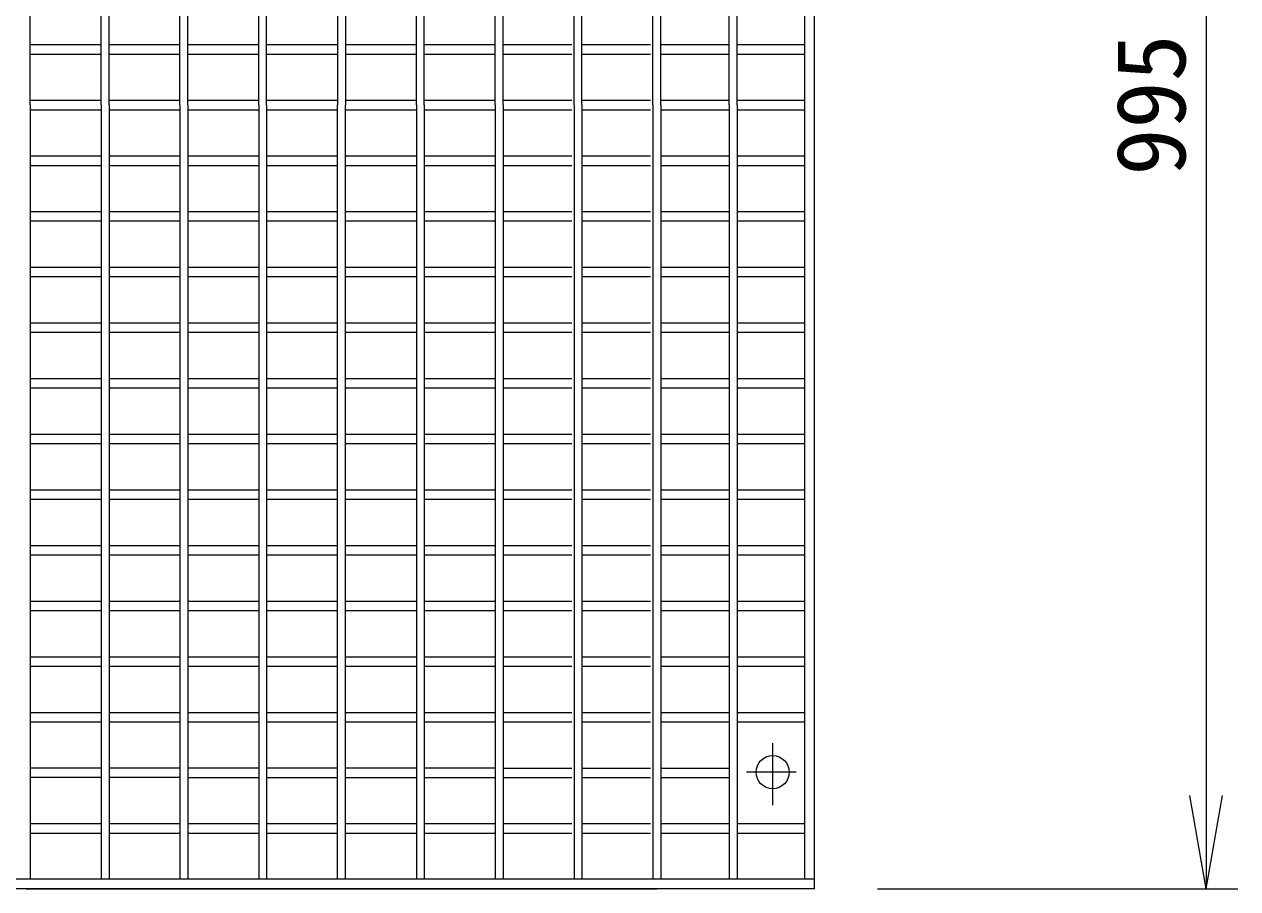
# Model space of a CAD drawing. Units: millimetres, scale not verified. Extents: x -9827 to 17627, y 1244 to 12720.
# Drawn here: x 6224 to 6994, y 4764 to 5313 of the extents above; entities that cross this region are included whole.
import ezdxf
from ezdxf.enums import TextEntityAlignment as Align

# ---------------------------------------------------------------- set-up
doc = ezdxf.new("R2010")
doc.units = ezdxf.units.MM
doc.header["$LTSCALE"] = 20
doc.layers.add('Layer1', color=4, linetype='Continuous', lineweight=18)
doc.styles.add('ＭＳ ゴシック-5.0-0.0', font='')
doc.styles.get('ＭＳ ゴシック-5.0-0.0').set_extended_font_data('ＭＳ ゴシック-5.0-0.0')

msp = doc.modelspace()

# ---------------------------------------------------------------- linework, layer by layer
at = {"layer": 'Layer1'}
for p, q in [((6725.23, 4764.41), (6725.23, 5759.41)), ((6973.74, 5759.41), (6973.74, 4764.41)), ((6227.73, 5261.91), (6227.73, 5753.41)), ((6272.73, 5261.91), (6272.73, 5753.41)), ((6277.73, 5261.91), (6277.73, 5753.41)), ((6322.73, 5261.91), (6322.73, 5753.41)), ((6327.73, 5261.91), (6327.73, 5753.41)), ((6372.73, 5261.91), (6372.73, 5753.41)), ((6377.73, 5261.91), (6377.73, 5753.41)), ((6422.73, 5753.41), (6422.73, 5261.91)), ((6427.73, 5753.41), (6427.73, 5261.91)), ((6472.73, 5261.91), (6472.73, 5753.41)), ((6477.73, 5261.91), (6477.73, 5753.41)), ((6522.73, 5261.91), (6522.73, 5753.41)), ((6527.73, 5261.91), (6527.73, 5753.41)), ((6572.73, 5261.91), (6572.73, 5753.41)), ((6577.73, 5261.91), (6577.73, 5753.41)), ((6622.73, 5261.91), (6622.73, 5753.41)), ((6627.73, 5261.91), (6627.73, 5753.41)), ((6671.23, 5261.91), (6671.23, 5753.41)), ((6676.23, 5261.91), (6676.23, 5753.41)), ((6719.23, 4770.41), (6719.23, 5753.41)), ((6227.73, 5300.23), (6272.73, 5300.23)), ((6277.73, 5300.23), (6322.73, 5300.23)), ((6327.73, 5300.23), (6372.73, 5300.23)), ((6377.73, 5300.23), (6422.73, 5300.23)), ((6427.73, 5300.23), (6472.73, 5300.23)), ((6477.73, 5300.23), (6522.73, 5300.23)), ((6527.73, 5300.23), (6571.23, 5300.23)), ((6577.73, 5300.23), (6621.23, 5300.23)), ((6627.73, 5300.23), (6671.23, 5300.23)), ((6676.23, 5300.23), (6719.23, 5300.23)), ((6227.73, 5294.23), (6272.73, 5294.23)), ((6277.73, 5294.23), (6322.73, 5294.23)), ((6327.73, 5294.23), (6372.73, 5294.23)), ((6377.73, 5294.23), (6422.73, 5294.23)), ((6427.73, 5294.23), (6472.73, 5294.23)), ((6477.73, 5294.23), (6522.73, 5294.23)), ((6527.73, 5294.23), (6571.23, 5294.23)), ((6577.73, 5294.23), (6621.23, 5294.23)), ((6627.73, 5294.23), (6671.23, 5294.23)), ((6676.23, 5294.23), (6719.23, 5294.23)), ((6227.73, 5264.91), (6272.73, 5264.91)), ((6227.73, 5261.91), (6227.73, 4770.41)), ((6227.73, 5258.91), (6272.73, 5258.91)), ((6272.73, 5261.91), (6272.73, 4770.41)), ((6277.73, 5264.91), (6322.73, 5264.91)), ((6277.73, 5261.91), (6277.73, 4770.41)), ((6277.73, 5258.91), (6322.73, 5258.91)), ((6322.73, 5261.91), (6322.73, 4770.41)), ((6327.73, 5264.91), (6372.73, 5264.91)), ((6327.73, 5261.91), (6327.73, 4770.41)), ((6327.73, 5258.91), (6372.73, 5258.91)), ((6372.73, 5261.91), (6372.73, 4770.41)), ((6377.73, 5264.91), (6422.73, 5264.91)), ((6377.73, 5261.91), (6377.73, 4770.41)), ((6377.73, 5258.91), (6422.73, 5258.91)), ((6422.73, 4770.41), (6422.73, 5261.91)), ((6427.73, 5264.91), (6472.73, 5264.91)), ((6427.73, 4770.41), (6427.73, 5261.91)), ((6427.73, 5258.91), (6472.73, 5258.91)), ((6472.73, 5261.91), (6472.73, 4770.41)), ((6477.73, 5264.91), (6522.73, 5264.91)), ((6477.73, 5261.91), (6477.73, 4770.41)), ((6477.73, 5258.91), (6522.73, 5258.91)), ((6522.73, 5261.91), (6522.73, 4770.41)), ((6527.73, 5264.91), (6571.23, 5264.91)), ((6527.73, 5261.91), (6527.73, 4770.41)), ((6527.73, 5258.91), (6571.23, 5258.91)), ((6572.73, 5261.91), (6572.73, 4770.41)), ((6577.73, 5264.91), (6621.23, 5264.91)), ((6577.73, 5261.91), (6577.73, 4770.41)), ((6577.73, 5258.91), (6621.23, 5258.91)), ((6622.73, 5261.91), (6622.73, 4770.41)), ((6627.73, 5264.91), (6671.23, 5264.91)), ((6627.73, 5261.91), (6627.73, 4770.41)), ((6627.73, 5258.91), (6671.23, 5258.91)), ((6671.23, 5261.91), (6671.23, 4770.41)), ((6676.23, 5264.91), (6719.23, 5264.91)), ((6676.23, 5261.91), (6676.23, 4770.41)), ((6676.23, 5258.91), (6719.23, 5258.91)), ((6227.73, 5229.59), (6272.73, 5229.59)), ((6277.73, 5229.59), (6322.73, 5229.59)), ((6327.73, 5229.59), (6372.73, 5229.59)), ((6377.73, 5229.59), (6422.73, 5229.59)), ((6427.73, 5229.59), (6472.73, 5229.59)), ((6477.73, 5229.59), (6522.73, 5229.59)), ((6527.73, 5229.59), (6571.23, 5229.59)), ((6577.73, 5229.59), (6621.23, 5229.59)), ((6627.73, 5229.59), (6671.23, 5229.59)), ((6676.23, 5229.59), (6719.23, 5229.59)), ((6227.73, 5223.59), (6272.73, 5223.59)), ((6277.73, 5223.59), (6322.73, 5223.59)), ((6327.73, 5223.59), (6372.73, 5223.59)), ((6377.73, 5223.59), (6422.73, 5223.59)), ((6427.73, 5223.59), (6472.73, 5223.59)), ((6477.73, 5223.59), (6522.73, 5223.59)), ((6527.73, 5223.59), (6571.23, 5223.59)), ((6577.73, 5223.59), (6621.23, 5223.59)), ((6627.73, 5223.59), (6671.23, 5223.59)), ((6676.23, 5223.59), (6719.23, 5223.59)), ((6227.73, 5194.27), (6272.73, 5194.27)), ((6227.73, 5188.27), (6272.73, 5188.27)), ((6277.73, 5194.27), (6322.73, 5194.27)), ((6277.73, 5188.27), (6322.73, 5188.27)), ((6327.73, 5194.27), (6372.73, 5194.27)), ((6327.73, 5188.27), (6372.73, 5188.27)), ((6377.73, 5194.27), (6422.73, 5194.27)), ((6377.73, 5188.27), (6422.73, 5188.27)), ((6427.73, 5194.27), (6472.73, 5194.27)), ((6427.73, 5188.27), (6472.73, 5188.27)), ((6477.73, 5194.27), (6522.73, 5194.27)), ((6477.73, 5188.27), (6522.73, 5188.27)), ((6527.73, 5194.27), (6571.23, 5194.27)), ((6527.73, 5188.27), (6571.23, 5188.27)), ((6577.73, 5194.27), (6621.23, 5194.27)), ((6577.73, 5188.27), (6621.23, 5188.27)), ((6627.73, 5194.27), (6671.23, 5194.27)), ((6627.73, 5188.27), (6671.23, 5188.27)), ((6676.23, 5194.27), (6719.23, 5194.27)), ((6676.23, 5188.27), (6719.23, 5188.27)), ((6227.73, 5158.95), (6272.73, 5158.95)), ((6277.73, 5158.95), (6322.73, 5158.95)), ((6327.73, 5158.95), (6372.73, 5158.95)), ((6377.73, 5158.95), (6422.73, 5158.95)), ((6427.73, 5158.95), (6472.73, 5158.95)), ((6477.73, 5158.95), (6522.73, 5158.95)), ((6527.73, 5158.95), (6571.23, 5158.95)), ((6577.73, 5158.95), (6621.23, 5158.95)), ((6627.73, 5158.95), (6671.23, 5158.95)), ((6676.23, 5158.95), (6719.23, 5158.95)), ((6227.73, 5152.95), (6272.73, 5152.95)), ((6277.73, 5152.95), (6322.73, 5152.95)), ((6327.73, 5152.95), (6372.73, 5152.95)), ((6377.73, 5152.95), (6422.73, 5152.95)), ((6427.73, 5152.95), (6472.73, 5152.95)), ((6477.73, 5152.95), (6522.73, 5152.95)), ((6527.73, 5152.95), (6571.23, 5152.95)), ((6577.73, 5152.95), (6621.23, 5152.95)), ((6627.73, 5152.95), (6671.23, 5152.95)), ((6676.23, 5152.95), (6719.23, 5152.95)), ((6227.73, 5123.63), (6272.73, 5123.63)), ((6277.73, 5123.63), (6322.73, 5123.63)), ((6327.73, 5123.63), (6372.73, 5123.63)), ((6377.73, 5123.63), (6422.73, 5123.63)), ((6427.73, 5123.63), (6472.73, 5123.63)), ((6477.73, 5123.63), (6522.73, 5123.63)), ((6527.73, 5123.63), (6571.23, 5123.63)), ((6577.73, 5123.63), (6621.23, 5123.63)), ((6627.73, 5123.63), (6671.23, 5123.63)), ((6676.23, 5123.63), (6719.23, 5123.63)), ((6227.73, 5117.63), (6272.73, 5117.63)), ((6277.73, 5117.63), (6322.73, 5117.63)), ((6327.73, 5117.63), (6372.73, 5117.63)), ((6377.73, 5117.63), (6422.73, 5117.63)), ((6427.73, 5117.63), (6472.73, 5117.63)), ((6477.73, 5117.63), (6522.73, 5117.63)), ((6527.73, 5117.63), (6571.23, 5117.63)), ((6577.73, 5117.63), (6621.23, 5117.63)), ((6627.73, 5117.63), (6671.23, 5117.63)), ((6676.23, 5117.63), (6719.23, 5117.63)), ((6227.73, 5088.3), (6272.73, 5088.3)), ((6277.73, 5088.3), (6322.73, 5088.3)), ((6327.73, 5088.3), (6372.73, 5088.3)), ((6377.73, 5088.3), (6422.73, 5088.3)), ((6427.73, 5088.3), (6472.73, 5088.3)), ((6477.73, 5088.3), (6522.73, 5088.3)), ((6527.73, 5088.3), (6571.23, 5088.3)), ((6577.73, 5088.3), (6621.23, 5088.3)), ((6627.73, 5088.3), (6671.23, 5088.3)), ((6676.23, 5088.3), (6719.23, 5088.3)), ((6227.73, 5082.3), (6272.73, 5082.3)), ((6277.73, 5082.3), (6322.73, 5082.3)), ((6327.73, 5082.3), (6372.73, 5082.3)), ((6377.73, 5082.3), (6422.73, 5082.3)), ((6427.73, 5082.3), (6472.73, 5082.3)), ((6477.73, 5082.3), (6522.73, 5082.3)), ((6527.73, 5082.3), (6571.23, 5082.3)), ((6577.73, 5082.3), (6621.23, 5082.3)), ((6627.73, 5082.3), (6671.23, 5082.3)), ((6676.23, 5082.3), (6719.23, 5082.3)), ((6227.73, 5052.98), (6272.73, 5052.98)), ((6277.73, 5052.98), (6322.73, 5052.98)), ((6327.73, 5052.98), (6372.73, 5052.98)), ((6377.73, 5052.98), (6422.73, 5052.98)), ((6427.73, 5052.98), (6472.73, 5052.98)), ((6477.73, 5052.98), (6522.73, 5052.98)), ((6527.73, 5052.98), (6571.23, 5052.98)), ((6577.73, 5052.98), (6621.23, 5052.98)), ((6627.73, 5052.98), (6671.23, 5052.98)), ((6676.23, 5052.98), (6719.23, 5052.98)), ((6227.73, 5046.98), (6272.73, 5046.98)), ((6277.73, 5046.98), (6322.73, 5046.98)), ((6327.73, 5046.98), (6372.73, 5046.98)), ((6377.73, 5046.98), (6422.73, 5046.98)), ((6427.73, 5046.98), (6472.73, 5046.98)), ((6477.73, 5046.98), (6522.73, 5046.98)), ((6527.73, 5046.98), (6571.23, 5046.98)), ((6577.73, 5046.98), (6621.23, 5046.98)), ((6627.73, 5046.98), (6671.23, 5046.98)), ((6676.23, 5046.98), (6719.23, 5046.98)), ((6227.73, 5017.66), (6272.73, 5017.66)), ((6227.73, 5011.66), (6272.73, 5011.66)), ((6277.73, 5017.66), (6322.73, 5017.66)), ((6277.73, 5011.66), (6322.73, 5011.66)), ((6327.73, 5017.66), (6372.73, 5017.66)), ((6327.73, 5011.66), (6372.73, 5011.66)), ((6377.73, 5017.66), (6422.73, 5017.66)), ((6377.73, 5011.66), (6422.73, 5011.66)), ((6427.73, 5017.66), (6472.73, 5017.66)), ((6427.73, 5011.66), (6472.73, 5011.66)), ((6477.73, 5017.66), (6522.73, 5017.66)), ((6477.73, 5011.66), (6522.73, 5011.66)), ((6527.73, 5017.66), (6571.23, 5017.66)), ((6527.73, 5011.66), (6571.23, 5011.66)), ((6577.73, 5017.66), (6621.23, 5017.66)), ((6577.73, 5011.66), (6621.23, 5011.66)), ((6627.73, 5017.66), (6671.23, 5017.66)), ((6627.73, 5011.66), (6671.23, 5011.66)), ((6676.23, 5017.66), (6719.23, 5017.66)), ((6676.23, 5011.66), (6719.23, 5011.66)), ((6227.73, 4982.34), (6272.73, 4982.34)), ((6277.73, 4982.34), (6322.73, 4982.34)), ((6327.73, 4982.34), (6372.73, 4982.34)), ((6377.73, 4982.34), (6422.73, 4982.34)), ((6427.73, 4982.34), (6472.73, 4982.34)), ((6477.73, 4982.34), (6522.73, 4982.34)), ((6527.73, 4982.34), (6571.23, 4982.34)), ((6577.73, 4982.34), (6621.23, 4982.34)), ((6627.73, 4982.34), (6671.23, 4982.34)), ((6676.23, 4982.34), (6719.23, 4982.34)), ((6227.73, 4976.34), (6272.73, 4976.34)), ((6277.73, 4976.34), (6322.73, 4976.34)), ((6327.73, 4976.34), (6372.73, 4976.34)), ((6377.73, 4976.34), (6422.73, 4976.34)), ((6427.73, 4976.34), (6472.73, 4976.34)), ((6477.73, 4976.34), (6522.73, 4976.34)), ((6527.73, 4976.34), (6571.23, 4976.34)), ((6577.73, 4976.34), (6621.23, 4976.34)), ((6627.73, 4976.34), (6671.23, 4976.34)), ((6676.23, 4976.34), (6719.23, 4976.34)), ((6227.73, 4947.02), (6272.73, 4947.02)), ((6277.73, 4947.02), (6322.73, 4947.02)), ((6327.73, 4947.02), (6372.73, 4947.02)), ((6377.73, 4947.02), (6422.73, 4947.02)), ((6427.73, 4947.02), (6472.73, 4947.02)), ((6477.73, 4947.02), (6522.73, 4947.02)), ((6527.73, 4947.02), (6571.23, 4947.02)), ((6577.73, 4947.02), (6621.23, 4947.02)), ((6627.73, 4947.02), (6671.23, 4947.02)), ((6676.23, 4947.02), (6719.23, 4947.02)), ((6227.73, 4941.02), (6272.73, 4941.02)), ((6277.73, 4941.02), (6322.73, 4941.02)), ((6327.73, 4941.02), (6372.73, 4941.02)), ((6377.73, 4941.02), (6422.73, 4941.02)), ((6427.73, 4941.02), (6472.73, 4941.02)), ((6477.73, 4941.02), (6522.73, 4941.02)), ((6527.73, 4941.02), (6571.23, 4941.02)), ((6577.73, 4941.02), (6621.23, 4941.02)), ((6627.73, 4941.02), (6671.23, 4941.02)), ((6676.23, 4941.02), (6719.23, 4941.02)), ((6227.73, 4911.7), (6272.73, 4911.7)), ((6277.73, 4911.7), (6322.73, 4911.7)), ((6327.73, 4911.7), (6372.73, 4911.7)), ((6377.73, 4911.7), (6422.73, 4911.7)), ((6427.73, 4911.7), (6472.73, 4911.7)), ((6477.73, 4911.7), (6522.73, 4911.7)), ((6527.73, 4911.7), (6571.23, 4911.7)), ((6577.73, 4911.7), (6621.23, 4911.7)), ((6627.73, 4911.7), (6671.23, 4911.7)), ((6676.23, 4911.7), (6719.23, 4911.7)), ((6227.73, 4905.7), (6272.73, 4905.7)), ((6277.73, 4905.7), (6322.73, 4905.7)), ((6327.73, 4905.7), (6372.73, 4905.7)), ((6377.73, 4905.7), (6422.73, 4905.7)), ((6427.73, 4905.7), (6472.73, 4905.7)), ((6477.73, 4905.7), (6522.73, 4905.7)), ((6527.73, 4905.7), (6571.23, 4905.7)), ((6577.73, 4905.7), (6621.23, 4905.7)), ((6627.73, 4905.7), (6671.23, 4905.7)), ((6676.23, 4905.7), (6719.23, 4905.7)), ((6227.73, 4876.38), (6272.73, 4876.38)), ((6277.73, 4876.38), (6322.73, 4876.38)), ((6327.73, 4876.38), (6372.73, 4876.38)), ((6377.73, 4876.38), (6422.73, 4876.38)), ((6427.73, 4876.38), (6472.73, 4876.38)), ((6477.73, 4876.38), (6522.73, 4876.38)), ((6527.73, 4876.38), (6571.23, 4876.38)), ((6577.73, 4876.38), (6621.23, 4876.38)), ((6627.73, 4876.38), (6671.23, 4876.38)), ((6676.23, 4876.38), (6719.23, 4876.38)), ((6227.73, 4870.38), (6272.73, 4870.38)), ((6277.73, 4870.38), (6322.73, 4870.38)), ((6327.73, 4870.38), (6372.73, 4870.38)), ((6377.73, 4870.38), (6422.73, 4870.38)), ((6427.73, 4870.38), (6472.73, 4870.38)), ((6477.73, 4870.38), (6522.73, 4870.38)), ((6527.73, 4870.38), (6571.23, 4870.38)), ((6577.73, 4870.38), (6621.23, 4870.38)), ((6627.73, 4870.38), (6671.23, 4870.38)), ((6676.23, 4870.38), (6719.23, 4870.38)), ((6698.73, 4817.45), (6698.73, 4856.86)), ((6272.73, 4841.05), (6227.73, 4841.05)), ((6272.73, 4835.05), (6227.73, 4835.05)), ((6322.73, 4841.05), (6277.73, 4841.05)), ((6322.73, 4835.05), (6277.73, 4835.05)), ((6372.73, 4841.05), (6327.73, 4841.05)), ((6327.73, 4835.05), (6372.73, 4835.05)), ((6422.73, 4841.05), (6377.73, 4841.05)), ((6377.73, 4835.05), (6422.73, 4835.05)), ((6472.73, 4841.05), (6427.73, 4841.05)), ((6427.73, 4835.05), (6472.73, 4835.05)), ((6522.73, 4841.05), (6477.73, 4841.05)), ((6477.73, 4835.05), (6522.73, 4835.05)), ((6527.73, 4841.05), (6571.23, 4841.05)), ((6527.73, 4835.05), (6571.23, 4835.05)), ((6577.73, 4841.05), (6621.23, 4841.05)), ((6577.73, 4835.05), (6621.23, 4835.05)), ((6627.73, 4841.05), (6671.23, 4841.05)), ((6627.73, 4835.05), (6671.23, 4835.05)), ((6713.54, 4838.41), (6682.19, 4838.41)), ((6973.74, 4764.41), (6963.32, 4823.5)), ((6973.74, 4764.41), (6984.16, 4823.5)), ((6227.73, 4805.73), (6272.73, 4805.73)), ((6277.73, 4805.73), (6322.73, 4805.73)), ((6327.73, 4805.73), (6372.73, 4805.73)), ((6377.73, 4805.73), (6422.73, 4805.73)), ((6427.73, 4805.73), (6472.73, 4805.73)), ((6477.73, 4805.73), (6522.73, 4805.73)), ((6527.73, 4805.73), (6571.23, 4805.73)), ((6577.73, 4805.73), (6621.23, 4805.73)), ((6627.73, 4805.73), (6671.23, 4805.73)), ((6676.23, 4805.73), (6719.23, 4805.73)), ((6227.73, 4799.73), (6272.73, 4799.73)), ((6277.73, 4799.73), (6322.73, 4799.73)), ((6327.73, 4799.73), (6372.73, 4799.73)), ((6377.73, 4799.73), (6422.73, 4799.73)), ((6427.73, 4799.73), (6472.73, 4799.73)), ((6477.73, 4799.73), (6522.73, 4799.73)), ((6527.73, 4799.73), (6571.23, 4799.73)), ((6577.73, 4799.73), (6621.23, 4799.73)), ((6627.73, 4799.73), (6671.23, 4799.73)), ((6676.23, 4799.73), (6719.23, 4799.73)), ((6725.23, 4770.41), (6125.23, 4770.41)), ((6725.23, 4764.41), (6125.23, 4764.41)), ((6225.23, 4764.41), (6625.23, 4764.41)), ((6765.23, 4764.41), (6993.74, 4764.41))]:
    msp.add_line(p, q, dxfattribs=at)
msp.add_circle((6698.73, 4838.41), 10.51, dxfattribs=at)

# ---------------------------------------------------------------- texts
at = {"layer": 'Layer1', "color": 7, "style": 'ＭＳ ゴシック-5.0-0.0'}
msp.add_text('995', height=43.99, rotation=90, dxfattribs=at).set_placement((6973.74, 5261.91), align=Align.BOTTOM_CENTER)

doc.saveas('drawing.dxf')
